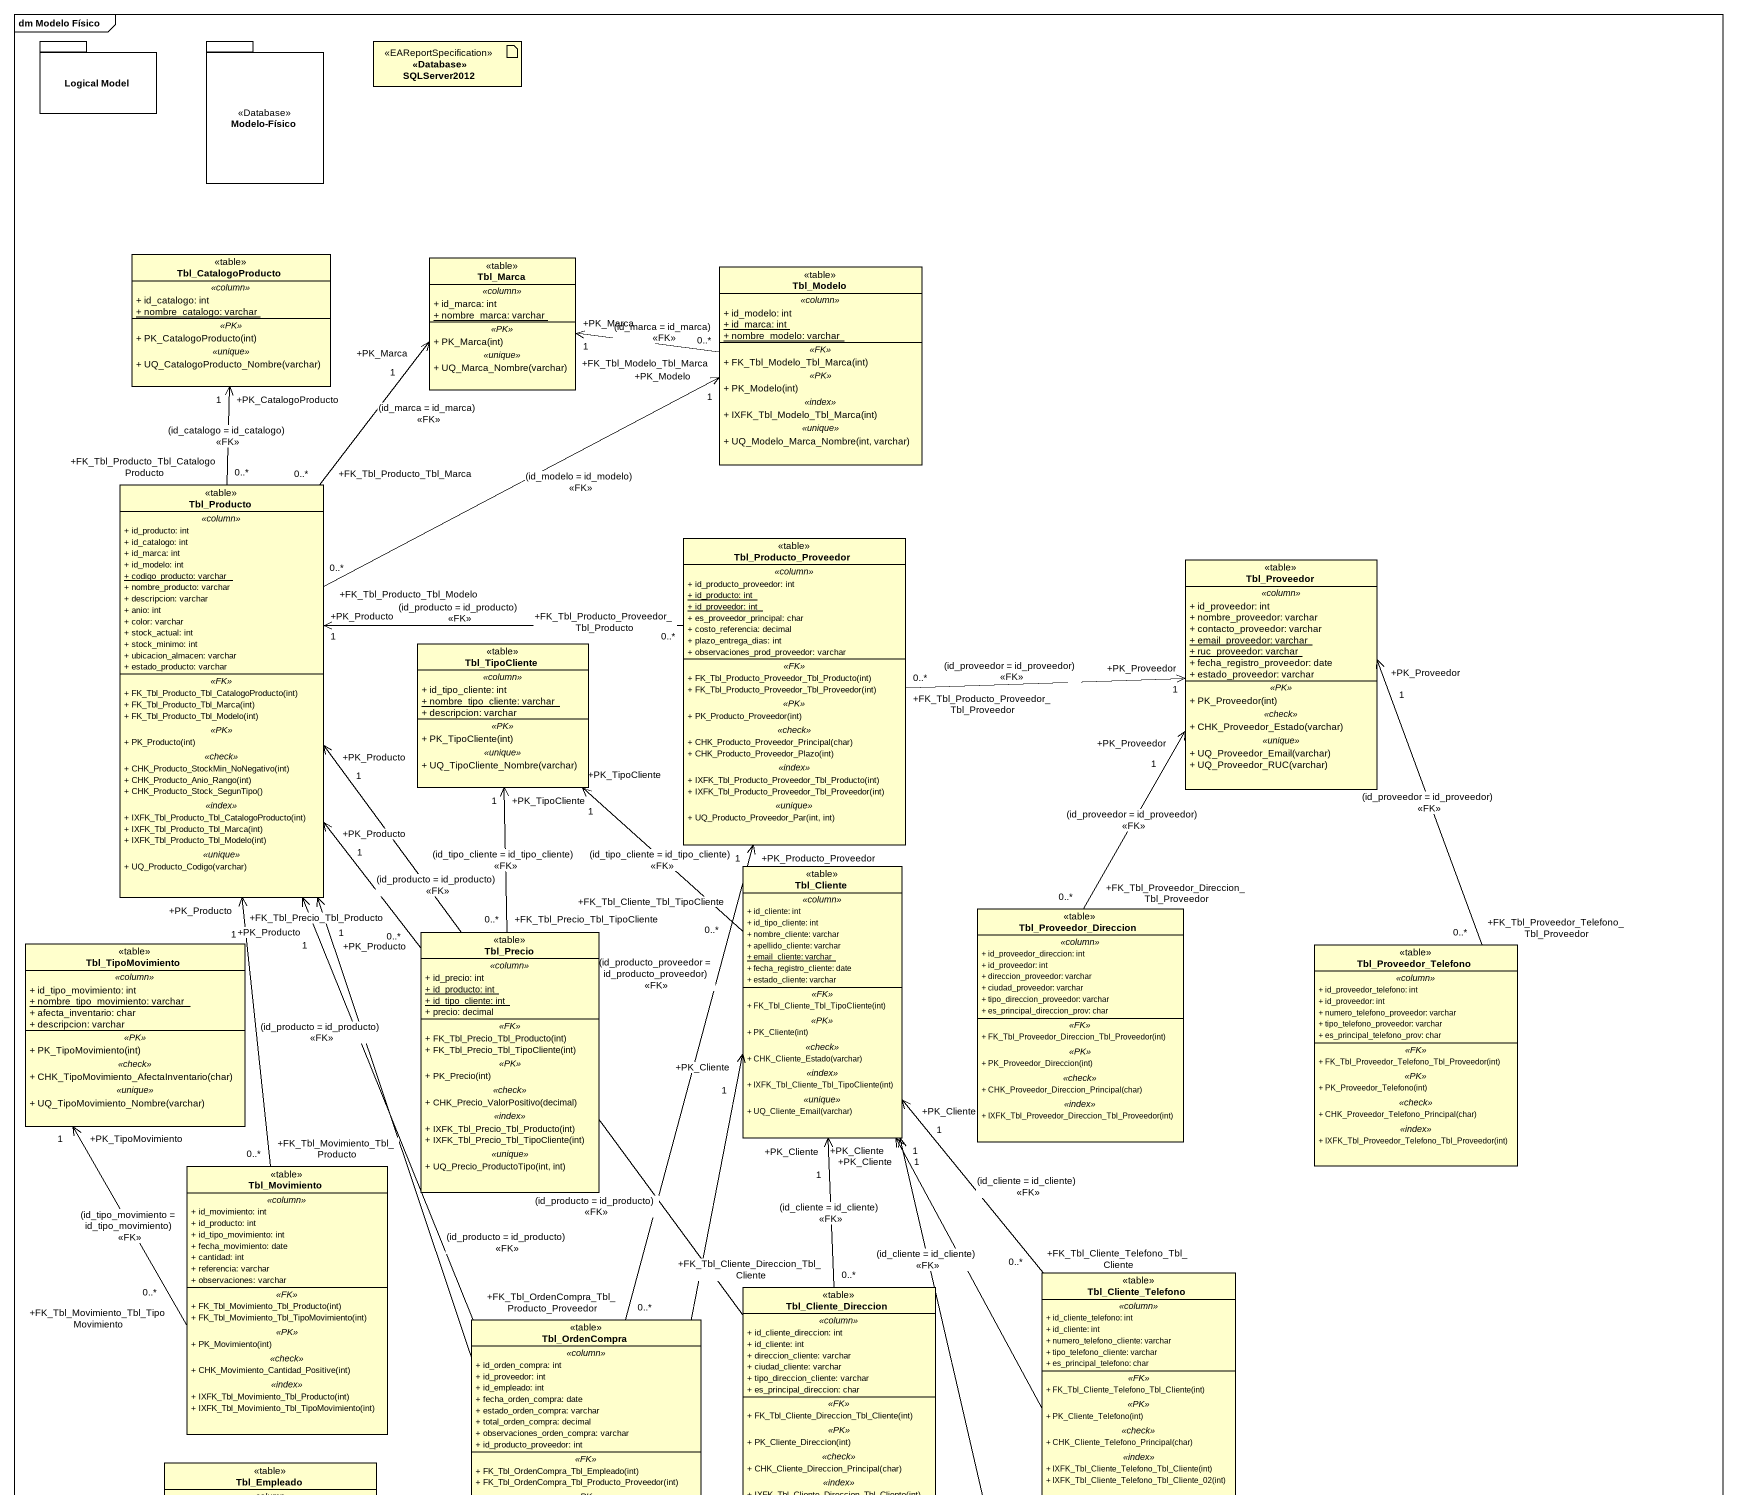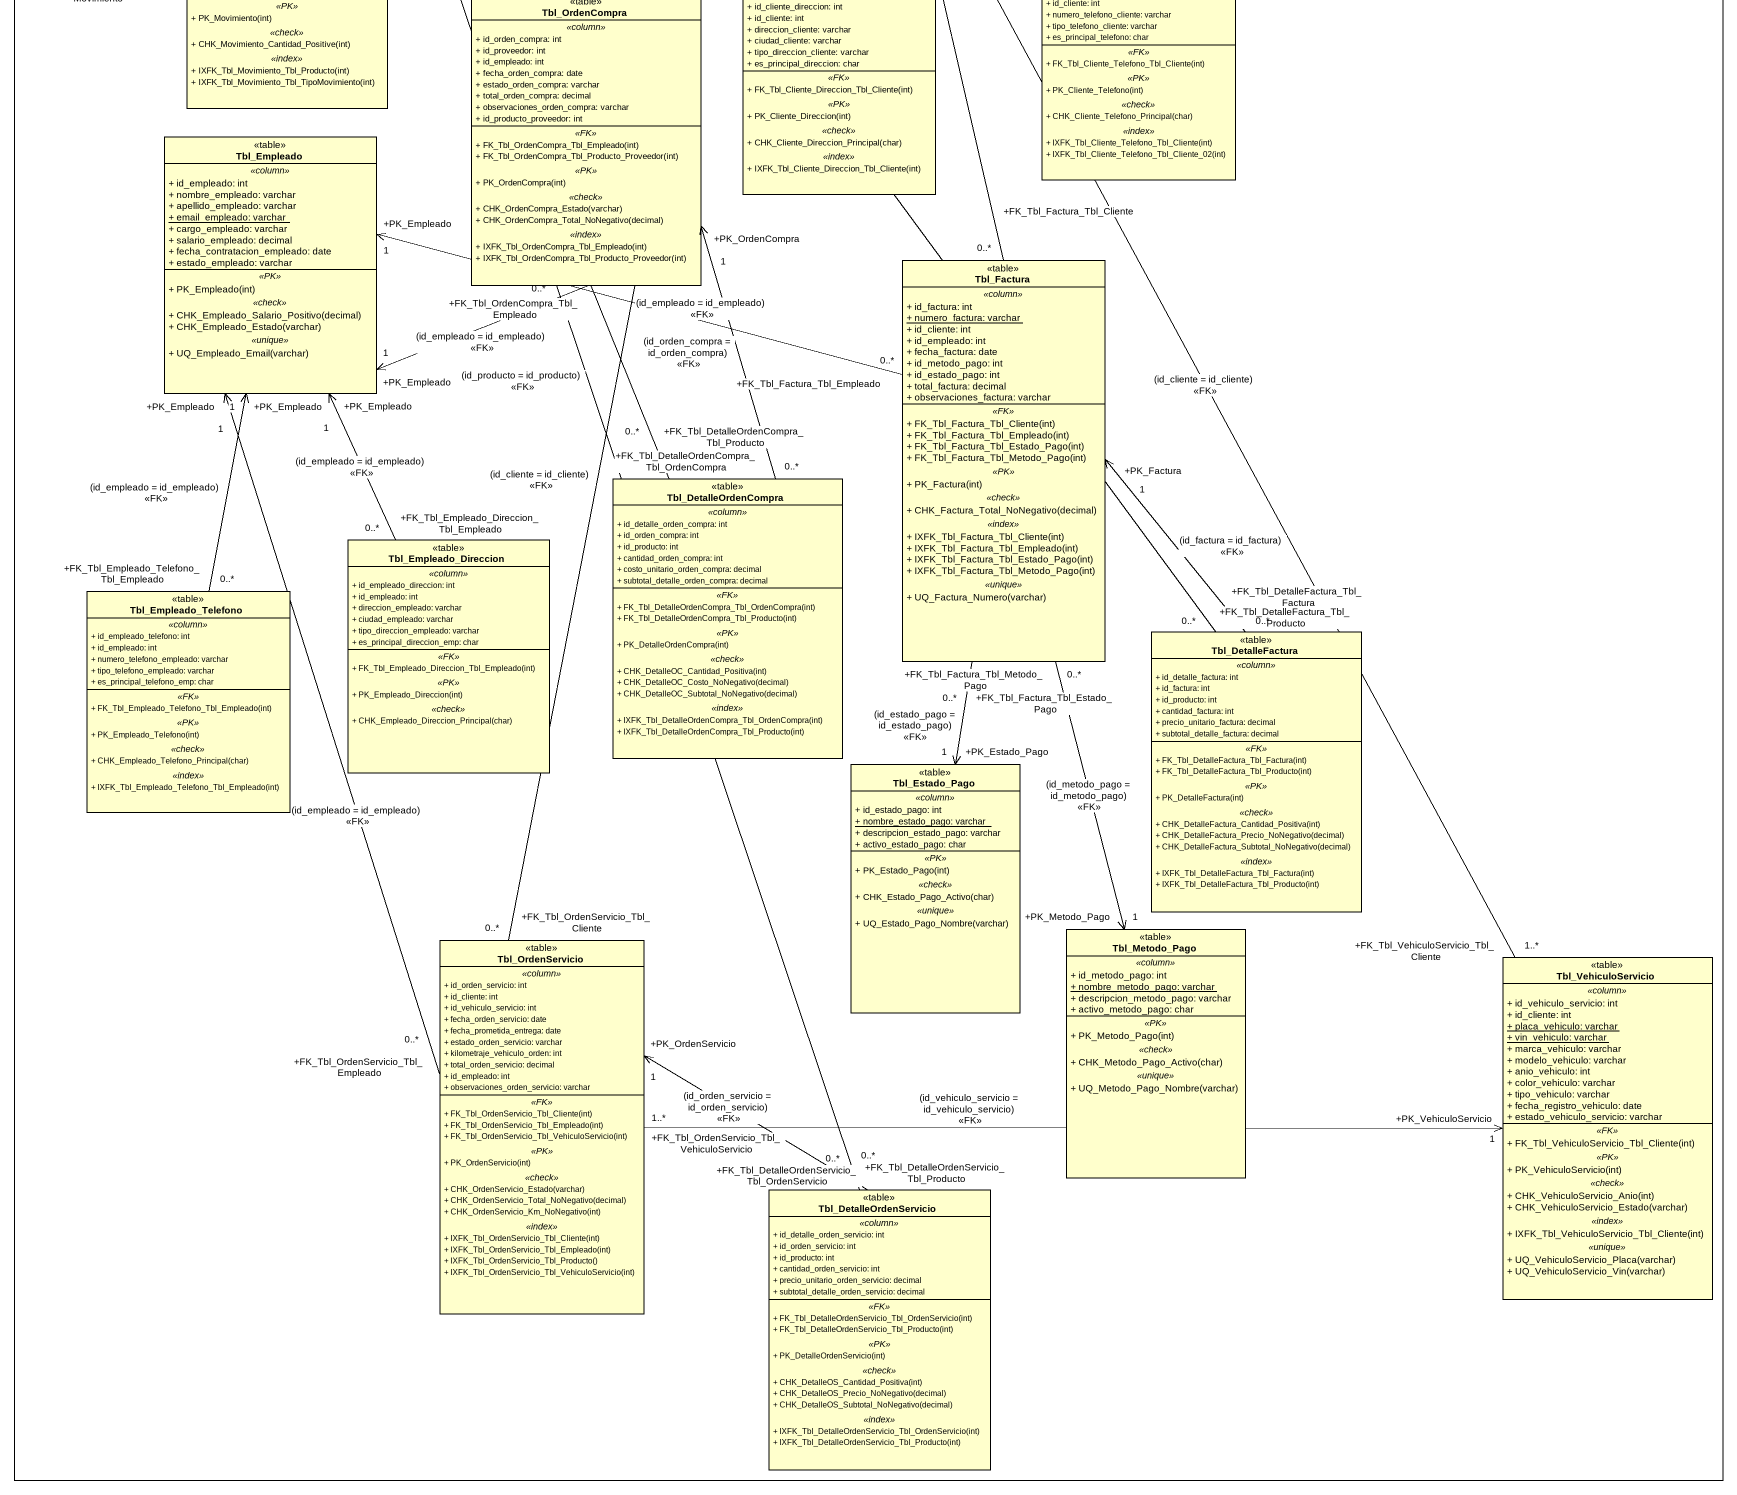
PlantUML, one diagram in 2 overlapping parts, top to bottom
@startuml
mainframe dm Modelo Físico
allowmixing
hide circle
hide empty members
skinparam classAttributeIconSize 0
package "Logical Model" as Logical_Model {
}
package "Modelo-Físico" as Modelo_Físico <<Database>> {
}
artifact "<<Database>> SQLServer2012" as Database_SQLServer2012 <<EAReportSpecification>>
class Tbl_CatalogoProducto <<table>> {
  .. <<column>> ..
  + id_catalogo: int
  {static} + nombre_catalogo: varchar
  .. <<PK>> ..
  + PK_CatalogoProducto(int)
  .. <<unique>> ..
  + UQ_CatalogoProducto_Nombre(varchar)
}
class Tbl_Marca <<table>> {
  .. <<column>> ..
  + id_marca: int
  {static} + nombre_marca: varchar
  .. <<PK>> ..
  + PK_Marca(int)
  .. <<unique>> ..
  + UQ_Marca_Nombre(varchar)
}
class Tbl_Modelo <<table>> {
  .. <<column>> ..
  + id_modelo: int
  {static} + id_marca: int
  {static} + nombre_modelo: varchar
  .. <<FK>> ..
  + FK_Tbl_Modelo_Tbl_Marca(int)
  .. <<PK>> ..
  + PK_Modelo(int)
  .. <<index>> ..
  + IXFK_Tbl_Modelo_Tbl_Marca(int)
  .. <<unique>> ..
  + UQ_Modelo_Marca_Nombre(int, varchar)
}
class Tbl_Producto <<table>> {
  .. <<column>> ..
  + id_producto: int
  + id_catalogo: int
  + id_marca: int
  + id_modelo: int
  {static} + codigo_producto: varchar
  + nombre_producto: varchar
  + descripcion: varchar
  + anio: int
  + color: varchar
  + stock_actual: int
  + stock_minimo: int
  + ubicacion_almacen: varchar
  + estado_producto: varchar
  .. <<FK>> ..
  + FK_Tbl_Producto_Tbl_CatalogoProducto(int)
  + FK_Tbl_Producto_Tbl_Marca(int)
  + FK_Tbl_Producto_Tbl_Modelo(int)
  .. <<PK>> ..
  + PK_Producto(int)
  .. <<check>> ..
  + CHK_Producto_StockMin_NoNegativo(int)
  + CHK_Producto_Anio_Rango(int)
  + CHK_Producto_Stock_SegunTipo()
  .. <<index>> ..
  + IXFK_Tbl_Producto_Tbl_CatalogoProducto(int)
  + IXFK_Tbl_Producto_Tbl_Marca(int)
  + IXFK_Tbl_Producto_Tbl_Modelo(int)
  .. <<unique>> ..
  + UQ_Producto_Codigo(varchar)
}
class Tbl_Producto_Proveedor <<table>> {
  .. <<column>> ..
  + id_producto_proveedor: int
  {static} + id_producto: int
  {static} + id_proveedor: int
  + es_proveedor_principal: char
  + costo_referencia: decimal
  + plazo_entrega_dias: int
  + observaciones_prod_proveedor: varchar
  .. <<FK>> ..
  + FK_Tbl_Producto_Proveedor_Tbl_Producto(int)
  + FK_Tbl_Producto_Proveedor_Tbl_Proveedor(int)
  .. <<PK>> ..
  + PK_Producto_Proveedor(int)
  .. <<check>> ..
  + CHK_Producto_Proveedor_Principal(char)
  + CHK_Producto_Proveedor_Plazo(int)
  .. <<index>> ..
  + IXFK_Tbl_Producto_Proveedor_Tbl_Producto(int)
  + IXFK_Tbl_Producto_Proveedor_Tbl_Proveedor(int)
  .. <<unique>> ..
  + UQ_Producto_Proveedor_Par(int, int)
}
class Tbl_Proveedor <<table>> {
  .. <<column>> ..
  + id_proveedor: int
  + nombre_proveedor: varchar
  + contacto_proveedor: varchar
  {static} + email_proveedor: varchar
  {static} + ruc_proveedor: varchar
  + fecha_registro_proveedor: date
  + estado_proveedor: varchar
  .. <<PK>> ..
  + PK_Proveedor(int)
  .. <<check>> ..
  + CHK_Proveedor_Estado(varchar)
  .. <<unique>> ..
  + UQ_Proveedor_Email(varchar)
  + UQ_Proveedor_RUC(varchar)
}
class Tbl_TipoCliente <<table>> {
  .. <<column>> ..
  + id_tipo_cliente: int
  {static} + nombre_tipo_cliente: varchar
  + descripcion: varchar
  .. <<PK>> ..
  + PK_TipoCliente(int)
  .. <<unique>> ..
  + UQ_TipoCliente_Nombre(varchar)
}
class Tbl_Cliente <<table>> {
  .. <<column>> ..
  + id_cliente: int
  + id_tipo_cliente: int
  + nombre_cliente: varchar
  + apellido_cliente: varchar
  {static} + email_cliente: varchar
  + fecha_registro_cliente: date
  + estado_cliente: varchar
  .. <<FK>> ..
  + FK_Tbl_Cliente_Tbl_TipoCliente(int)
  .. <<PK>> ..
  + PK_Cliente(int)
  .. <<check>> ..
  + CHK_Cliente_Estado(varchar)
  .. <<index>> ..
  + IXFK_Tbl_Cliente_Tbl_TipoCliente(int)
  .. <<unique>> ..
  + UQ_Cliente_Email(varchar)
}
class Tbl_Proveedor_Direccion <<table>> {
  .. <<column>> ..
  + id_proveedor_direccion: int
  + id_proveedor: int
  + direccion_proveedor: varchar
  + ciudad_proveedor: varchar
  + tipo_direccion_proveedor: varchar
  + es_principal_direccion_prov: char
  .. <<FK>> ..
  + FK_Tbl_Proveedor_Direccion_Tbl_Proveedor(int)
  .. <<PK>> ..
  + PK_Proveedor_Direccion(int)
  .. <<check>> ..
  + CHK_Proveedor_Direccion_Principal(char)
  .. <<index>> ..
  + IXFK_Tbl_Proveedor_Direccion_Tbl_Proveedor(int)
}
class Tbl_TipoMovimiento <<table>> {
  .. <<column>> ..
  + id_tipo_movimiento: int
  {static} + nombre_tipo_movimiento: varchar
  + afecta_inventario: char
  + descripcion: varchar
  .. <<PK>> ..
  + PK_TipoMovimiento(int)
  .. <<check>> ..
  + CHK_TipoMovimiento_AfectaInventario(char)
  .. <<unique>> ..
  + UQ_TipoMovimiento_Nombre(varchar)
}
class Tbl_Precio <<table>> {
  .. <<column>> ..
  + id_precio: int
  {static} + id_producto: int
  {static} + id_tipo_cliente: int
  + precio: decimal
  .. <<FK>> ..
  + FK_Tbl_Precio_Tbl_Producto(int)
  + FK_Tbl_Precio_Tbl_TipoCliente(int)
  .. <<PK>> ..
  + PK_Precio(int)
  .. <<check>> ..
  + CHK_Precio_ValorPositivo(decimal)
  .. <<index>> ..
  + IXFK_Tbl_Precio_Tbl_Producto(int)
  + IXFK_Tbl_Precio_Tbl_TipoCliente(int)
  .. <<unique>> ..
  + UQ_Precio_ProductoTipo(int, int)
}
class Tbl_Proveedor_Telefono <<table>> {
  .. <<column>> ..
  + id_proveedor_telefono: int
  + id_proveedor: int
  + numero_telefono_proveedor: varchar
  + tipo_telefono_proveedor: varchar
  + es_principal_telefono_prov: char
  .. <<FK>> ..
  + FK_Tbl_Proveedor_Telefono_Tbl_Proveedor(int)
  .. <<PK>> ..
  + PK_Proveedor_Telefono(int)
  .. <<check>> ..
  + CHK_Proveedor_Telefono_Principal(char)
  .. <<index>> ..
  + IXFK_Tbl_Proveedor_Telefono_Tbl_Proveedor(int)
}
class Tbl_Movimiento <<table>> {
  .. <<column>> ..
  + id_movimiento: int
  + id_producto: int
  + id_tipo_movimiento: int
  + fecha_movimiento: date
  + cantidad: int
  + referencia: varchar
  + observaciones: varchar
  .. <<FK>> ..
  + FK_Tbl_Movimiento_Tbl_Producto(int)
  + FK_Tbl_Movimiento_Tbl_TipoMovimiento(int)
  .. <<PK>> ..
  + PK_Movimiento(int)
  .. <<check>> ..
  + CHK_Movimiento_Cantidad_Positive(int)
  .. <<index>> ..
  + IXFK_Tbl_Movimiento_Tbl_Producto(int)
  + IXFK_Tbl_Movimiento_Tbl_TipoMovimiento(int)
}
class Tbl_Cliente_Direccion <<table>> {
  .. <<column>> ..
  + id_cliente_direccion: int
  + id_cliente: int
  + direccion_cliente: varchar
  + ciudad_cliente: varchar
  + tipo_direccion_cliente: varchar
  + es_principal_direccion: char
  .. <<FK>> ..
  + FK_Tbl_Cliente_Direccion_Tbl_Cliente(int)
  .. <<PK>> ..
  + PK_Cliente_Direccion(int)
  .. <<check>> ..
  + CHK_Cliente_Direccion_Principal(char)
  .. <<index>> ..
  + IXFK_Tbl_Cliente_Direccion_Tbl_Cliente(int)
}
class Tbl_Cliente_Telefono <<table>> {
  .. <<column>> ..
  + id_cliente_telefono: int
  + id_cliente: int
  + numero_telefono_cliente: varchar
  + tipo_telefono_cliente: varchar
  + es_principal_telefono: char
  .. <<FK>> ..
  + FK_Tbl_Cliente_Telefono_Tbl_Cliente(int)
  .. <<PK>> ..
  + PK_Cliente_Telefono(int)
  .. <<check>> ..
  + CHK_Cliente_Telefono_Principal(char)
  .. <<index>> ..
  + IXFK_Tbl_Cliente_Telefono_Tbl_Cliente(int)
  + IXFK_Tbl_Cliente_Telefono_Tbl_Cliente_02(int)
}
class Tbl_OrdenCompra <<table>> {
  .. <<column>> ..
  + id_orden_compra: int
  + id_proveedor: int
  + id_empleado: int
  + fecha_orden_compra: date
  + estado_orden_compra: varchar
  + total_orden_compra: decimal
  + observaciones_orden_compra: varchar
  + id_producto_proveedor: int
  .. <<FK>> ..
  + FK_Tbl_OrdenCompra_Tbl_Empleado(int)
  + FK_Tbl_OrdenCompra_Tbl_Producto_Proveedor(int)
  .. <<PK>> ..
  + PK_OrdenCompra(int)
  .. <<check>> ..
  + CHK_OrdenCompra_Estado(varchar)
  + CHK_OrdenCompra_Total_NoNegativo(decimal)
  .. <<index>> ..
  + IXFK_Tbl_OrdenCompra_Tbl_Empleado(int)
  + IXFK_Tbl_OrdenCompra_Tbl_Producto_Proveedor(int)
}
class Tbl_Empleado <<table>> {
  .. <<column>> ..
  + id_empleado: int
  + nombre_empleado: varchar
  + apellido_empleado: varchar
  {static} + email_empleado: varchar
  + cargo_empleado: varchar
  + salario_empleado: decimal
  + fecha_contratacion_empleado: date
  + estado_empleado: varchar
  .. <<PK>> ..
  + PK_Empleado(int)
  .. <<check>> ..
  + CHK_Empleado_Salario_Positivo(decimal)
  + CHK_Empleado_Estado(varchar)
  .. <<unique>> ..
  + UQ_Empleado_Email(varchar)
}
class Tbl_Factura <<table>> {
  .. <<column>> ..
  + id_factura: int
  {static} + numero_factura: varchar
  + id_cliente: int
  + id_empleado: int
  + fecha_factura: date
  + id_metodo_pago: int
  + id_estado_pago: int
  + total_factura: decimal
  + observaciones_factura: varchar
  .. <<FK>> ..
  + FK_Tbl_Factura_Tbl_Cliente(int)
  + FK_Tbl_Factura_Tbl_Empleado(int)
  + FK_Tbl_Factura_Tbl_Estado_Pago(int)
  + FK_Tbl_Factura_Tbl_Metodo_Pago(int)
  .. <<PK>> ..
  + PK_Factura(int)
  .. <<check>> ..
  + CHK_Factura_Total_NoNegativo(decimal)
  .. <<index>> ..
  + IXFK_Tbl_Factura_Tbl_Cliente(int)
  + IXFK_Tbl_Factura_Tbl_Empleado(int)
  + IXFK_Tbl_Factura_Tbl_Estado_Pago(int)
  + IXFK_Tbl_Factura_Tbl_Metodo_Pago(int)
  .. <<unique>> ..
  + UQ_Factura_Numero(varchar)
}
class Tbl_DetalleOrdenCompra <<table>> {
  .. <<column>> ..
  + id_detalle_orden_compra: int
  + id_orden_compra: int
  + id_producto: int
  + cantidad_orden_compra: int
  + costo_unitario_orden_compra: decimal
  + subtotal_detalle_orden_compra: decimal
  .. <<FK>> ..
  + FK_Tbl_DetalleOrdenCompra_Tbl_OrdenCompra(int)
  + FK_Tbl_DetalleOrdenCompra_Tbl_Producto(int)
  .. <<PK>> ..
  + PK_DetalleOrdenCompra(int)
  .. <<check>> ..
  + CHK_DetalleOC_Cantidad_Positiva(int)
  + CHK_DetalleOC_Costo_NoNegativo(decimal)
  + CHK_DetalleOC_Subtotal_NoNegativo(decimal)
  .. <<index>> ..
  + IXFK_Tbl_DetalleOrdenCompra_Tbl_OrdenCompra(int)
  + IXFK_Tbl_DetalleOrdenCompra_Tbl_Producto(int)
}
class Tbl_Empleado_Direccion <<table>> {
  .. <<column>> ..
  + id_empleado_direccion: int
  + id_empleado: int
  + direccion_empleado: varchar
  + ciudad_empleado: varchar
  + tipo_direccion_empleado: varchar
  + es_principal_direccion_emp: char
  .. <<FK>> ..
  + FK_Tbl_Empleado_Direccion_Tbl_Empleado(int)
  .. <<PK>> ..
  + PK_Empleado_Direccion(int)
  .. <<check>> ..
  + CHK_Empleado_Direccion_Principal(char)
}
class Tbl_Empleado_Telefono <<table>> {
  .. <<column>> ..
  + id_empleado_telefono: int
  + id_empleado: int
  + numero_telefono_empleado: varchar
  + tipo_telefono_empleado: varchar
  + es_principal_telefono_emp: char
  .. <<FK>> ..
  + FK_Tbl_Empleado_Telefono_Tbl_Empleado(int)
  .. <<PK>> ..
  + PK_Empleado_Telefono(int)
  .. <<check>> ..
  + CHK_Empleado_Telefono_Principal(char)
  .. <<index>> ..
  + IXFK_Tbl_Empleado_Telefono_Tbl_Empleado(int)
}
class Tbl_DetalleFactura <<table>> {
  .. <<column>> ..
  + id_detalle_factura: int
  + id_factura: int
  + id_producto: int
  + cantidad_factura: int
  + precio_unitario_factura: decimal
  + subtotal_detalle_factura: decimal
  .. <<FK>> ..
  + FK_Tbl_DetalleFactura_Tbl_Factura(int)
  + FK_Tbl_DetalleFactura_Tbl_Producto(int)
  .. <<PK>> ..
  + PK_DetalleFactura(int)
  .. <<check>> ..
  + CHK_DetalleFactura_Cantidad_Positiva(int)
  + CHK_DetalleFactura_Precio_NoNegativo(decimal)
  + CHK_DetalleFactura_Subtotal_NoNegativo(decimal)
  .. <<index>> ..
  + IXFK_Tbl_DetalleFactura_Tbl_Factura(int)
  + IXFK_Tbl_DetalleFactura_Tbl_Producto(int)
}
class Tbl_Estado_Pago <<table>> {
  .. <<column>> ..
  + id_estado_pago: int
  {static} + nombre_estado_pago: varchar
  + descripcion_estado_pago: varchar
  + activo_estado_pago: char
  .. <<PK>> ..
  + PK_Estado_Pago(int)
  .. <<check>> ..
  + CHK_Estado_Pago_Activo(char)
  .. <<unique>> ..
  + UQ_Estado_Pago_Nombre(varchar)
}
class Tbl_Metodo_Pago <<table>> {
  .. <<column>> ..
  + id_metodo_pago: int
  {static} + nombre_metodo_pago: varchar
  + descripcion_metodo_pago: varchar
  + activo_metodo_pago: char
  .. <<PK>> ..
  + PK_Metodo_Pago(int)
  .. <<check>> ..
  + CHK_Metodo_Pago_Activo(char)
  .. <<unique>> ..
  + UQ_Metodo_Pago_Nombre(varchar)
}
class Tbl_OrdenServicio <<table>> {
  .. <<column>> ..
  + id_orden_servicio: int
  + id_cliente: int
  + id_vehiculo_servicio: int
  + fecha_orden_servicio: date
  + fecha_prometida_entrega: date
  + estado_orden_servicio: varchar
  + kilometraje_vehiculo_orden: int
  + total_orden_servicio: decimal
  + id_empleado: int
  + observaciones_orden_servicio: varchar
  .. <<FK>> ..
  + FK_Tbl_OrdenServicio_Tbl_Cliente(int)
  + FK_Tbl_OrdenServicio_Tbl_Empleado(int)
  + FK_Tbl_OrdenServicio_Tbl_VehiculoServicio(int)
  .. <<PK>> ..
  + PK_OrdenServicio(int)
  .. <<check>> ..
  + CHK_OrdenServicio_Estado(varchar)
  + CHK_OrdenServicio_Total_NoNegativo(decimal)
  + CHK_OrdenServicio_Km_NoNegativo(int)
  .. <<index>> ..
  + IXFK_Tbl_OrdenServicio_Tbl_Cliente(int)
  + IXFK_Tbl_OrdenServicio_Tbl_Empleado(int)
  + IXFK_Tbl_OrdenServicio_Tbl_Producto()
  + IXFK_Tbl_OrdenServicio_Tbl_VehiculoServicio(int)
}
class Tbl_VehiculoServicio <<table>> {
  .. <<column>> ..
  + id_vehiculo_servicio: int
  + id_cliente: int
  {static} + placa_vehiculo: varchar
  {static} + vin_vehiculo: varchar
  + marca_vehiculo: varchar
  + modelo_vehiculo: varchar
  + anio_vehiculo: int
  + color_vehiculo: varchar
  + tipo_vehiculo: varchar
  + fecha_registro_vehiculo: date
  + estado_vehiculo_servicio: varchar
  .. <<FK>> ..
  + FK_Tbl_VehiculoServicio_Tbl_Cliente(int)
  .. <<PK>> ..
  + PK_VehiculoServicio(int)
  .. <<check>> ..
  + CHK_VehiculoServicio_Anio(int)
  + CHK_VehiculoServicio_Estado(varchar)
  .. <<index>> ..
  + IXFK_Tbl_VehiculoServicio_Tbl_Cliente(int)
  .. <<unique>> ..
  + UQ_VehiculoServicio_Placa(varchar)
  + UQ_VehiculoServicio_Vin(varchar)
}
class Tbl_DetalleOrdenServicio <<table>> {
  .. <<column>> ..
  + id_detalle_orden_servicio: int
  + id_orden_servicio: int
  + id_producto: int
  + cantidad_orden_servicio: int
  + precio_unitario_orden_servicio: decimal
  + subtotal_detalle_orden_servicio: decimal
  .. <<FK>> ..
  + FK_Tbl_DetalleOrdenServicio_Tbl_OrdenServicio(int)
  + FK_Tbl_DetalleOrdenServicio_Tbl_Producto(int)
  .. <<PK>> ..
  + PK_DetalleOrdenServicio(int)
  .. <<check>> ..
  + CHK_DetalleOS_Cantidad_Positiva(int)
  + CHK_DetalleOS_Precio_NoNegativo(decimal)
  + CHK_DetalleOS_Subtotal_NoNegativo(decimal)
  .. <<index>> ..
  + IXFK_Tbl_DetalleOrdenServicio_Tbl_OrdenServicio(int)
  + IXFK_Tbl_DetalleOrdenServicio_Tbl_Producto(int)
}
Tbl_Modelo "+FK_Tbl_Modelo_Tbl_Marca\n0..*" -left-> "+PK_Marca\n1" Tbl_Marca : (id_marca = id_marca)\n<<FK>>
Tbl_Producto "+FK_Tbl_Producto_Tbl_CatalogoProducto\n0..*" -up-> "+PK_CatalogoProducto\n1" Tbl_CatalogoProducto : (id_catalogo = id_catalogo)\n<<FK>>
Tbl_Producto "+FK_Tbl_Producto_Tbl_Marca\n0..*" -up-> "+PK_Marca\n1" Tbl_Marca : (id_marca = id_marca)\n<<FK>>
Tbl_Producto "+FK_Tbl_Producto_Tbl_Modelo\n0..*" -right-> "+PK_Modelo\n1" Tbl_Modelo : (id_modelo = id_modelo)\n<<FK>>
Tbl_Producto_Proveedor "+FK_Tbl_Producto_Proveedor_Tbl_Producto\n0..*" -left-> "+PK_Producto\n1" Tbl_Producto : (id_producto = id_producto)\n<<FK>>
Tbl_Producto_Proveedor "+FK_Tbl_Producto_Proveedor_Tbl_Proveedor\n0..*" -right-> "+PK_Proveedor\n1" Tbl_Proveedor : (id_proveedor = id_proveedor)\n<<FK>>
Tbl_Cliente "+FK_Tbl_Cliente_Tbl_TipoCliente\n0..*" -up-> "+PK_TipoCliente\n1" Tbl_TipoCliente : (id_tipo_cliente = id_tipo_cliente)\n<<FK>>
Tbl_Proveedor_Direccion "+FK_Tbl_Proveedor_Direccion_Tbl_Proveedor\n0..*" -up-> "+PK_Proveedor\n1" Tbl_Proveedor : (id_proveedor = id_proveedor)\n<<FK>>
Tbl_Precio "+FK_Tbl_Precio_Tbl_Producto\n0..*" -up-> "+PK_Producto\n1" Tbl_Producto : (id_producto = id_producto)\n<<FK>>
Tbl_Precio "+FK_Tbl_Precio_Tbl_TipoCliente\n0..*" -up-> "+PK_TipoCliente\n1" Tbl_TipoCliente : (id_tipo_cliente = id_tipo_cliente)\n<<FK>>
Tbl_Proveedor_Telefono "+FK_Tbl_Proveedor_Telefono_Tbl_Proveedor\n0..*" -up-> "+PK_Proveedor\n1" Tbl_Proveedor : (id_proveedor = id_proveedor)\n<<FK>>
Tbl_Movimiento "+FK_Tbl_Movimiento_Tbl_Producto\n0..*" -up-> "+PK_Producto\n1" Tbl_Producto : (id_producto = id_producto)\n<<FK>>
Tbl_Movimiento "+FK_Tbl_Movimiento_Tbl_TipoMovimiento\n0..*" -up-> "+PK_TipoMovimiento\n1" Tbl_TipoMovimiento : (id_tipo_movimiento = id_tipo_movimiento)\n<<FK>>
Tbl_Cliente_Direccion "+FK_Tbl_Cliente_Direccion_Tbl_Cliente\n0..*" -up-> "+PK_Cliente\n1" Tbl_Cliente : (id_cliente = id_cliente)\n<<FK>>
Tbl_Cliente_Telefono "+FK_Tbl_Cliente_Telefono_Tbl_Cliente\n0..*" -up-> "+PK_Cliente\n1" Tbl_Cliente : (id_cliente = id_cliente)\n<<FK>>
Tbl_OrdenCompra "+FK_Tbl_OrdenCompra_Tbl_Producto_Proveedor\n0..*" -up-> "+PK_Producto_Proveedor\n1" Tbl_Producto_Proveedor : (id_producto_proveedor = id_producto_proveedor)\n<<FK>>
Tbl_OrdenCompra "+FK_Tbl_OrdenCompra_Tbl_Empleado\n0..*" -left-> "+PK_Empleado\n1" Tbl_Empleado : (id_empleado = id_empleado)\n<<FK>>
Tbl_Factura "+FK_Tbl_Factura_Tbl_Cliente\n0..*" -up-> "+PK_Cliente\n1" Tbl_Cliente : (id_cliente = id_cliente)\n<<FK>>
Tbl_Factura "+FK_Tbl_Factura_Tbl_Empleado\n0..*" -left-> "+PK_Empleado\n1" Tbl_Empleado : (id_empleado = id_empleado)\n<<FK>>
Tbl_Factura "+FK_Tbl_Factura_Tbl_Estado_Pago\n0..*" --> "+PK_Estado_Pago\n1" Tbl_Estado_Pago : (id_estado_pago = id_estado_pago)\n<<FK>>
Tbl_Factura "+FK_Tbl_Factura_Tbl_Metodo_Pago\n0..*" --> "+PK_Metodo_Pago\n1" Tbl_Metodo_Pago : (id_metodo_pago = id_metodo_pago)\n<<FK>>
Tbl_DetalleOrdenCompra "+FK_Tbl_DetalleOrdenCompra_Tbl_Producto\n0..*" -up-> "+PK_Producto\n1" Tbl_Producto : (id_producto = id_producto)\n<<FK>>
Tbl_DetalleOrdenCompra "+FK_Tbl_DetalleOrdenCompra_Tbl_OrdenCompra\n0..*" -up-> "+PK_OrdenCompra\n1" Tbl_OrdenCompra : (id_orden_compra = id_orden_compra)\n<<FK>>
Tbl_Empleado_Direccion "+FK_Tbl_Empleado_Direccion_Tbl_Empleado\n0..*" -up-> "+PK_Empleado\n1" Tbl_Empleado : (id_empleado = id_empleado)\n<<FK>>
Tbl_Empleado_Telefono "+FK_Tbl_Empleado_Telefono_Tbl_Empleado\n0..*" -up-> "+PK_Empleado\n1" Tbl_Empleado : (id_empleado = id_empleado)\n<<FK>>
Tbl_DetalleFactura "+FK_Tbl_DetalleFactura_Tbl_Producto\n0..*" -up-> "+PK_Producto\n1" Tbl_Producto : (id_producto = id_producto)\n<<FK>>
Tbl_DetalleFactura "+FK_Tbl_DetalleFactura_Tbl_Factura\n0..*" -up-> "+PK_Factura\n1" Tbl_Factura : (id_factura = id_factura)\n<<FK>>
Tbl_OrdenServicio "+FK_Tbl_OrdenServicio_Tbl_Cliente\n0..*" -up-> "+PK_Cliente\n1" Tbl_Cliente : (id_cliente = id_cliente)\n<<FK>>
Tbl_OrdenServicio "+FK_Tbl_OrdenServicio_Tbl_Empleado\n0..*" -up-> "+PK_Empleado\n1" Tbl_Empleado : (id_empleado = id_empleado)\n<<FK>>
Tbl_OrdenServicio "+FK_Tbl_OrdenServicio_Tbl_VehiculoServicio\n1..*" -right-> "+PK_VehiculoServicio\n1" Tbl_VehiculoServicio : (id_vehiculo_servicio = id_vehiculo_servicio)\n<<FK>>
Tbl_VehiculoServicio "+FK_Tbl_VehiculoServicio_Tbl_Cliente\n1..*" -up-> "+PK_Cliente\n1" Tbl_Cliente : (id_cliente = id_cliente)\n<<FK>>
Tbl_DetalleOrdenServicio "+FK_Tbl_DetalleOrdenServicio_Tbl_Producto\n0..*" -up-> "+PK_Producto\n1" Tbl_Producto : (id_producto = id_producto)\n<<FK>>
Tbl_DetalleOrdenServicio "+FK_Tbl_DetalleOrdenServicio_Tbl_OrdenServicio\n0..*" -up-> "+PK_OrdenServicio\n1" Tbl_OrdenServicio : (id_orden_servicio = id_orden_servicio)\n<<FK>>
@enduml
